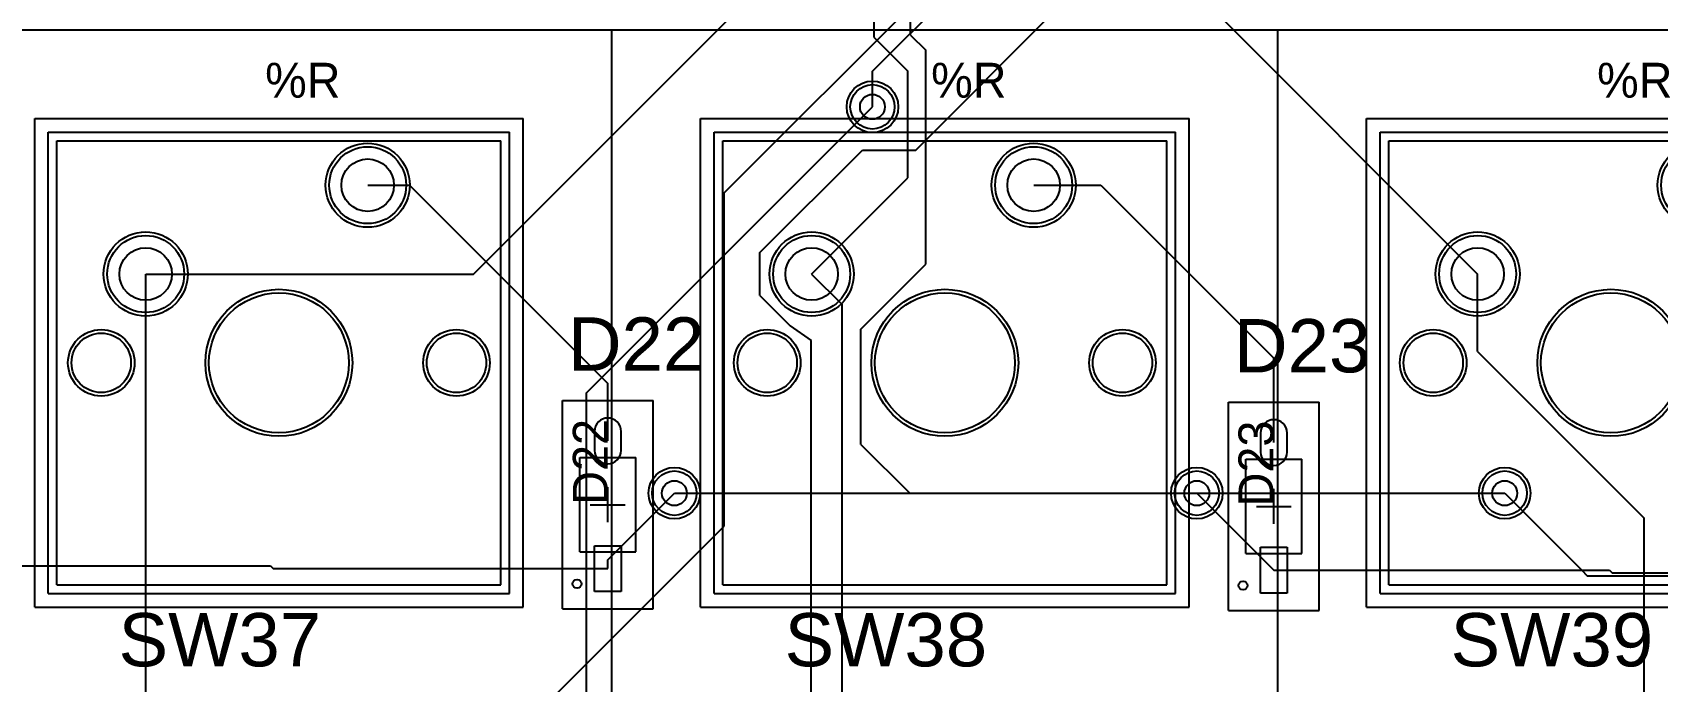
# Model space of a CAD drawing. Header units: millimetres. Extents: x 0 to 306, y 0 to 140.
# Drawn here: x 127.09 to 173.57, y 58.57 to 77.13 of the extents above; entities that cross this region are included whole.
import ezdxf

# ---------------------------------------------------------------- set-up
doc = ezdxf.new("R2010")
doc.units = ezdxf.units.MM
for name, color, linetype in [('BottomLayer', 5, 'Continuous'), ('BottomSolder', 6, 'Continuous'), ('Mechanical16', 56, 'Continuous'), ('Mechanical2', 216, 'Continuous'), ('Mechanical3', 76, 'Continuous'), ('Mechanical4', 56, 'Continuous'), ('Mechanical5', 56, 'Continuous'), ('Mechanical6', 56, 'Continuous'), ('MultiLayer', 9, 'Continuous'), ('PadHoleLayer', 156, 'Continuous'), ('TopLayer', 1, 'Continuous'), ('TopOverlay', 2, 'Continuous'), ('TopPaste', 8, 'Continuous'), ('TopSolder', 216, 'Continuous'), ('ViaHoleLayer', 16, 'Continuous')]:
    doc.layers.add(name, color=color, linetype=linetype)
doc.styles.add('Arial', font='arial.ttf', dxfattribs={"height": 0.2})

# ---------------------------------------------------------------- blocks, each defined once
blk = doc.blocks.new('SW_C______MX_1_00__PCB_47')
at = {"layer": 'BottomLayer'}
for centre, radius in [((0, 0), 1.1), ((-6.35, -2.54), 1.1), ((-2.54, -5.08), 2), ((-7.62, -5.08), 0.85), ((2.54, -5.08), 0.85)]:
    blk.add_circle(centre, radius, dxfattribs=at)
at = {"layer": 'BottomSolder'}
for centre, radius in [((0, 0), 1.202), ((-6.35, -2.54), 1.202), ((-2.54, -5.08), 2.102), ((-7.62, -5.08), 0.952), ((2.54, -5.08), 0.952)]:
    blk.add_circle(centre, radius, dxfattribs=at)
at = {"layer": 'Mechanical2'}
for p, q in [((-12.065, 4.445), (6.985, 4.445)), ((-12.065, -14.605), (-12.065, 4.445)), ((6.985, -14.605), (6.985, 4.445)), ((-12.065, -14.605), (6.985, -14.605))]:
    blk.add_line(p, q, dxfattribs=at)
at = {"layer": 'Mechanical4'}
for p, q in [((-9.14, -11.68), (-9.14, 1.52)), ((-9.14, 1.52), (4.06, 1.52)), ((4.06, -11.68), (4.06, 1.52)), ((-9.14, -11.68), (4.06, -11.68))]:
    blk.add_line(p, q, dxfattribs=at)
at = {"layer": 'Mechanical6'}
for p, q in [((-8.89, 1.27), (3.81, 1.27)), ((-8.89, -11.43), (-8.89, 1.27)), ((3.81, -11.43), (3.81, 1.27)), ((-8.89, -11.43), (3.81, -11.43))]:
    blk.add_line(p, q, dxfattribs=at)
at = {"layer": 'MultiLayer'}
for centre, radius in [((0, 0), 1.1), ((-6.35, -2.54), 1.1), ((-2.54, -5.08), 2), ((-7.62, -5.08), 0.85), ((2.54, -5.08), 0.85)]:
    blk.add_circle(centre, radius, dxfattribs=at)
at = {"layer": 'PadHoleLayer'}
for centre, radius in [((0, 0), 0.75), ((-6.35, -2.54), 0.75), ((-2.54, -5.08), 2), ((-7.62, -5.08), 0.85), ((2.54, -5.08), 0.85)]:
    blk.add_circle(centre, radius, dxfattribs=at)
at = {"layer": 'TopLayer'}
for centre, radius in [((0, 0), 1.1), ((-6.35, -2.54), 1.1), ((-2.54, -5.08), 2), ((-7.62, -5.08), 0.85), ((2.54, -5.08), 0.85)]:
    blk.add_circle(centre, radius, dxfattribs=at)
at = {"layer": 'TopOverlay'}
for p, q in [((-9.525, 1.905), (4.445, 1.905)), ((-9.525, -12.065), (-9.525, 1.905)), ((4.445, -12.065), (4.445, 1.905)), ((-9.525, -12.065), (4.445, -12.065))]:
    blk.add_line(p, q, dxfattribs=at)
at = {"layer": 'TopSolder'}
for centre, radius in [((0, 0), 1.202), ((-6.35, -2.54), 1.202), ((-2.54, -5.08), 2.102), ((-7.62, -5.08), 0.952), ((2.54, -5.08), 0.952)]:
    blk.add_circle(centre, radius, dxfattribs=at)
at = {"layer": 'Mechanical6'}
blk.add_text('%R', height=1, dxfattribs=at).set_placement((-2.933, 2.501))
blk = doc.blocks.new('SW_C______MX_1_00__PCB_48')
at = {"layer": 'BottomLayer'}
for centre, radius in [((0, 0), 1.1), ((-6.35, -2.54), 1.1), ((-2.54, -5.08), 2), ((-7.62, -5.08), 0.85), ((2.54, -5.08), 0.85)]:
    blk.add_circle(centre, radius, dxfattribs=at)
at = {"layer": 'BottomSolder'}
for centre, radius in [((0, 0), 1.202), ((-6.35, -2.54), 1.202), ((-2.54, -5.08), 2.102), ((-7.62, -5.08), 0.952), ((2.54, -5.08), 0.952)]:
    blk.add_circle(centre, radius, dxfattribs=at)
at = {"layer": 'Mechanical2'}
for p, q in [((-12.065, -14.605), (-12.065, 4.445)), ((-12.065, 4.445), (6.985, 4.445)), ((6.985, -14.605), (6.985, 4.445)), ((-12.065, -14.605), (6.985, -14.605))]:
    blk.add_line(p, q, dxfattribs=at)
at = {"layer": 'Mechanical4'}
for p, q in [((-9.14, 1.52), (4.06, 1.52)), ((-9.14, -11.68), (-9.14, 1.52)), ((4.06, -11.68), (4.06, 1.52)), ((-9.14, -11.68), (4.06, -11.68))]:
    blk.add_line(p, q, dxfattribs=at)
at = {"layer": 'Mechanical6'}
for p, q in [((-8.89, -11.43), (-8.89, 1.27)), ((-8.89, 1.27), (3.81, 1.27)), ((3.81, -11.43), (3.81, 1.27)), ((-8.89, -11.43), (3.81, -11.43))]:
    blk.add_line(p, q, dxfattribs=at)
at = {"layer": 'MultiLayer'}
for centre, radius in [((0, 0), 1.1), ((-6.35, -2.54), 1.1), ((-2.54, -5.08), 2), ((-7.62, -5.08), 0.85), ((2.54, -5.08), 0.85)]:
    blk.add_circle(centre, radius, dxfattribs=at)
at = {"layer": 'PadHoleLayer'}
for centre, radius in [((0, 0), 0.75), ((-6.35, -2.54), 0.75), ((-2.54, -5.08), 2), ((-7.62, -5.08), 0.85), ((2.54, -5.08), 0.85)]:
    blk.add_circle(centre, radius, dxfattribs=at)
at = {"layer": 'TopLayer'}
for centre, radius in [((0, 0), 1.1), ((-6.35, -2.54), 1.1), ((-2.54, -5.08), 2), ((-7.62, -5.08), 0.85), ((2.54, -5.08), 0.85)]:
    blk.add_circle(centre, radius, dxfattribs=at)
at = {"layer": 'TopOverlay'}
for p, q in [((-9.525, -12.065), (-9.525, 1.905)), ((-9.525, 1.905), (4.445, 1.905)), ((4.445, -12.065), (4.445, 1.905)), ((-9.525, -12.065), (4.445, -12.065))]:
    blk.add_line(p, q, dxfattribs=at)
at = {"layer": 'TopSolder'}
for centre, radius in [((0, 0), 1.202), ((-6.35, -2.54), 1.202), ((-2.54, -5.08), 2.102), ((-7.62, -5.08), 0.952), ((2.54, -5.08), 0.952)]:
    blk.add_circle(centre, radius, dxfattribs=at)
at = {"layer": 'Mechanical6'}
blk.add_text('%R', height=1, dxfattribs=at).set_placement((-2.933, 2.501))
blk = doc.blocks.new('SW_C______MX_1_00__PCB_49')
at = {"layer": 'BottomLayer'}
for centre, radius in [((0, 0), 1.1), ((-6.35, -2.54), 1.1), ((-2.54, -5.08), 2), ((-7.62, -5.08), 0.85), ((2.54, -5.08), 0.85)]:
    blk.add_circle(centre, radius, dxfattribs=at)
at = {"layer": 'BottomSolder'}
for centre, radius in [((0, 0), 1.202), ((-6.35, -2.54), 1.202), ((-2.54, -5.08), 2.102), ((-7.62, -5.08), 0.952), ((2.54, -5.08), 0.952)]:
    blk.add_circle(centre, radius, dxfattribs=at)
at = {"layer": 'Mechanical2'}
for p, q in [((-12.065, 4.445), (6.985, 4.445)), ((-12.065, -14.605), (-12.065, 4.445)), ((6.985, -14.605), (6.985, 4.445)), ((-12.065, -14.605), (6.985, -14.605))]:
    blk.add_line(p, q, dxfattribs=at)
at = {"layer": 'Mechanical4'}
for p, q in [((-9.14, -11.68), (-9.14, 1.52)), ((-9.14, 1.52), (4.06, 1.52)), ((4.06, -11.68), (4.06, 1.52)), ((-9.14, -11.68), (4.06, -11.68))]:
    blk.add_line(p, q, dxfattribs=at)
at = {"layer": 'Mechanical6'}
for p, q in [((-8.89, 1.27), (3.81, 1.27)), ((-8.89, -11.43), (-8.89, 1.27)), ((3.81, -11.43), (3.81, 1.27)), ((-8.89, -11.43), (3.81, -11.43))]:
    blk.add_line(p, q, dxfattribs=at)
at = {"layer": 'MultiLayer'}
for centre, radius in [((0, 0), 1.1), ((-6.35, -2.54), 1.1), ((-2.54, -5.08), 2), ((-7.62, -5.08), 0.85), ((2.54, -5.08), 0.85)]:
    blk.add_circle(centre, radius, dxfattribs=at)
at = {"layer": 'PadHoleLayer'}
for centre, radius in [((0, 0), 0.75), ((-6.35, -2.54), 0.75), ((-2.54, -5.08), 2), ((-7.62, -5.08), 0.85), ((2.54, -5.08), 0.85)]:
    blk.add_circle(centre, radius, dxfattribs=at)
at = {"layer": 'TopLayer'}
for centre, radius in [((0, 0), 1.1), ((-6.35, -2.54), 1.1), ((-2.54, -5.08), 2), ((-7.62, -5.08), 0.85), ((2.54, -5.08), 0.85)]:
    blk.add_circle(centre, radius, dxfattribs=at)
at = {"layer": 'TopOverlay'}
for p, q in [((-9.525, 1.905), (4.445, 1.905)), ((-9.525, -12.065), (-9.525, 1.905)), ((4.445, -12.065), (4.445, 1.905)), ((-9.525, -12.065), (4.445, -12.065))]:
    blk.add_line(p, q, dxfattribs=at)
at = {"layer": 'TopSolder'}
for centre, radius in [((0, 0), 1.202), ((-6.35, -2.54), 1.202), ((-2.54, -5.08), 2.102), ((-7.62, -5.08), 0.952), ((2.54, -5.08), 0.952)]:
    blk.add_circle(centre, radius, dxfattribs=at)
at = {"layer": 'Mechanical6'}
blk.add_text('%R', height=1, dxfattribs=at).set_placement((-2.933, 2.501))
blk = doc.blocks.new('FP_SOD_123_IPC_A_125')
at = {"layer": 'Mechanical16'}
for p, q in [((0, 0.5), (0, -0.5)), ((-0.5, 0), (0.5, 0))]:
    blk.add_line(p, q, dxfattribs=at)
at = {"layer": 'Mechanical2'}
for p, q in [((-1.35, 0.8), (1.35, 0.8)), ((-1.35, 0.8), (-1.35, -0.8)), ((1.35, 0.8), (1.35, -0.8)), ((-1.35, -0.8), (1.35, -0.8))]:
    blk.add_line(p, q, dxfattribs=at)
at = {"layer": 'Mechanical3'}
for p, q in [((-2.979, 1.3), (2.979, 1.3)), ((-2.979, 1.3), (-2.979, -1.3)), ((2.979, 1.3), (2.979, -1.3)), ((-2.979, -1.3), (2.979, -1.3))]:
    blk.add_line(p, q, dxfattribs=at)
at = {"layer": 'Mechanical5'}
for p, q in [((-2.979, 1.3), (2.979, 1.3)), ((-2.979, 1.3), (-2.979, -1.3)), ((2.979, 1.3), (2.979, -1.3)), ((-2.979, -1.3), (2.979, -1.3))]:
    blk.add_line(p, q, dxfattribs=at)
at = {"layer": 'TopLayer'}
for p, q in [((-2.479, 0.381), (-1.171, 0.381)), ((-2.479, -0.381), (-2.479, 0.381)), ((-1.171, 0.381), (-1.171, -0.381)), ((2.098, 0.381), (1.552, 0.381)), ((-1.171, -0.381), (-2.479, -0.381)), ((1.552, -0.381), (2.098, -0.381))]:
    blk.add_line(p, q, dxfattribs=at)
for centre, start, end in [((1.552, 0), 90, 270), ((2.098, 0), 270, 90)]:
    blk.add_arc(centre, 0.381, start, end, dxfattribs=at)
at = {"layer": 'TopOverlay'}
for p, q in [((-1.35, 0.8), (-1.35, 0.72)), ((-1.35, 0.8), (1.35, 0.8)), ((1.35, 0.8), (1.35, 0.72)), ((-1.35, -0.72), (-1.35, -0.8)), ((-1.35, -0.8), (1.35, -0.8)), ((1.35, -0.72), (1.35, -0.8))]:
    blk.add_line(p, q, dxfattribs=at)
blk.add_circle((-2.261, 0.881), 0.125, dxfattribs=at)
at = {"layer": 'TopPaste'}
for p, q in [((-2.479, 0.381), (-1.171, 0.381)), ((-2.479, -0.381), (-2.479, 0.381)), ((-1.171, 0.381), (-1.171, -0.381)), ((2.098, 0.381), (1.552, 0.381)), ((-1.171, -0.381), (-2.479, -0.381)), ((1.552, -0.381), (2.098, -0.381))]:
    blk.add_line(p, q, dxfattribs=at)
for centre, start, end in [((1.552, 0), 90, 270), ((2.098, 0), 270, 90)]:
    blk.add_arc(centre, 0.381, start, end, dxfattribs=at)
at = {"layer": 'TopSolder'}
for p, q in [((-2.479, 0.381), (-1.171, 0.381)), ((-2.479, -0.381), (-2.479, 0.381)), ((-1.171, 0.381), (-1.171, -0.381)), ((2.098, 0.381), (1.552, 0.381)), ((-1.171, -0.381), (-2.479, -0.381)), ((1.552, -0.381), (2.098, -0.381))]:
    blk.add_line(p, q, dxfattribs=at)
for centre, start, end in [((1.552, 0), 90, 270), ((2.098, 0), 270, 90)]:
    blk.add_arc(centre, 0.381, start, end, dxfattribs=at)
at = {"layer": 'Mechanical5'}
blk.add_text('D23', height=1, dxfattribs=at).set_placement((0, 0.011))
blk = doc.blocks.new('FP_SOD_123_IPC_A_126')
at = {"layer": 'Mechanical16'}
for p, q in [((0, 0.5), (0, -0.5)), ((-0.5, 0), (0.5, 0))]:
    blk.add_line(p, q, dxfattribs=at)
at = {"layer": 'Mechanical2'}
for p, q in [((-1.35, 0.8), (1.35, 0.8)), ((-1.35, 0.8), (-1.35, -0.8)), ((1.35, 0.8), (1.35, -0.8)), ((-1.35, -0.8), (1.35, -0.8))]:
    blk.add_line(p, q, dxfattribs=at)
at = {"layer": 'Mechanical3'}
for p, q in [((-2.979, 1.3), (2.979, 1.3)), ((-2.979, 1.3), (-2.979, -1.3)), ((2.979, 1.3), (2.979, -1.3)), ((-2.979, -1.3), (2.979, -1.3))]:
    blk.add_line(p, q, dxfattribs=at)
at = {"layer": 'Mechanical5'}
for p, q in [((-2.979, 1.3), (2.979, 1.3)), ((-2.979, 1.3), (-2.979, -1.3)), ((2.979, 1.3), (2.979, -1.3)), ((-2.979, -1.3), (2.979, -1.3))]:
    blk.add_line(p, q, dxfattribs=at)
at = {"layer": 'TopLayer'}
for p, q in [((-2.479, 0.381), (-1.171, 0.381)), ((-2.479, -0.381), (-2.479, 0.381)), ((-1.171, 0.381), (-1.171, -0.381)), ((2.098, 0.381), (1.552, 0.381)), ((-1.171, -0.381), (-2.479, -0.381)), ((1.552, -0.381), (2.098, -0.381))]:
    blk.add_line(p, q, dxfattribs=at)
for centre, start, end in [((1.552, 0), 90, 270), ((2.098, 0), 270, 90)]:
    blk.add_arc(centre, 0.381, start, end, dxfattribs=at)
at = {"layer": 'TopOverlay'}
for p, q in [((-1.35, 0.8), (-1.35, 0.72)), ((-1.35, 0.8), (1.35, 0.8)), ((1.35, 0.8), (1.35, 0.72)), ((-1.35, -0.72), (-1.35, -0.8)), ((-1.35, -0.8), (1.35, -0.8)), ((1.35, -0.72), (1.35, -0.8))]:
    blk.add_line(p, q, dxfattribs=at)
blk.add_circle((-2.261, 0.881), 0.125, dxfattribs=at)
at = {"layer": 'TopPaste'}
for p, q in [((-2.479, 0.381), (-1.171, 0.381)), ((-2.479, -0.381), (-2.479, 0.381)), ((-1.171, 0.381), (-1.171, -0.381)), ((2.098, 0.381), (1.552, 0.381)), ((-1.171, -0.381), (-2.479, -0.381)), ((1.552, -0.381), (2.098, -0.381))]:
    blk.add_line(p, q, dxfattribs=at)
for centre, start, end in [((1.552, 0), 90, 270), ((2.098, 0), 270, 90)]:
    blk.add_arc(centre, 0.381, start, end, dxfattribs=at)
at = {"layer": 'TopSolder'}
for p, q in [((-2.479, 0.381), (-1.171, 0.381)), ((-2.479, -0.381), (-2.479, 0.381)), ((-1.171, 0.381), (-1.171, -0.381)), ((2.098, 0.381), (1.552, 0.381)), ((-1.171, -0.381), (-2.479, -0.381)), ((1.552, -0.381), (2.098, -0.381))]:
    blk.add_line(p, q, dxfattribs=at)
for centre, start, end in [((1.552, 0), 90, 270), ((2.098, 0), 270, 90)]:
    blk.add_arc(centre, 0.381, start, end, dxfattribs=at)
at = {"layer": 'Mechanical5'}
blk.add_text('D22', height=1, dxfattribs=at).set_placement((0, 0))

msp = doc.modelspace()

# ---------------------------------------------------------------- linework, layer by layer
at = {"layer": 'BottomLayer'}
for p, q in [((152.205, 77.055), (152.205, 91.059)), ((151.163, 76.987), (151.163, 84.48)), ((139.702, 70.225), (150.249, 80.772)), ((151.163, 76.987), (152.129, 76.022)), ((152.205, 77.055), (152.637, 76.623)), ((152.637, 70.505), (152.637, 76.623)), ((152.129, 72.979), (152.129, 76.022)), ((142.934, 66.827), (151.113, 75.006)), ((149.374, 70.225), (152.129, 72.979)), ((130.325, 55.938), (130.325, 70.225)), ((130.325, 70.225), (139.702, 70.225)), ((150.782, 68.65), (152.637, 70.505)), ((168.423, 68.008), (168.423, 70.225)), ((150.782, 65.354), (150.782, 68.65)), ((168.423, 68.008), (173.185, 63.246)), ((142.934, 52.222), (142.934, 66.827)), ((150.782, 65.354), (152.179, 63.957)), ((145.448, 63.957), (152.179, 63.957)), ((152.179, 63.957), (160.391, 63.957)), ((160.391, 63.957), (169.197, 63.957)), ((173.185, 51.176), (173.185, 63.246))]:
    msp.add_line(p, q, dxfattribs=at)
for centre in [(151.113, 75.006), (145.448, 63.957), (160.391, 63.957), (169.197, 63.957)]:
    msp.add_circle(centre, 0.635, dxfattribs=at)
at = {"layer": 'BottomSolder'}
for centre in [(151.113, 75.006), (145.448, 63.957), (160.391, 63.957), (169.197, 63.957)]:
    msp.add_circle(centre, 0.737, dxfattribs=at)
at = {"layer": 'TopLayer'}
for p, q in [((146.871, 72.542), (155.227, 80.899)), ((151.113, 76.022), (155.735, 80.645)), ((158.899, 79.749), (168.423, 70.225)), ((152.35, 73.769), (156.396, 77.815)), ((151.113, 75.006), (151.113, 76.022)), ((147.893, 70.838), (150.824, 73.769)), ((150.824, 73.769), (152.35, 73.769)), ((136.675, 72.765), (137.869, 72.765)), ((137.869, 72.765), (143.543, 67.091)), ((146.871, 63.017), (146.871, 72.542)), ((155.724, 72.765), (157.647, 72.765)), ((157.647, 72.765), (162.593, 67.818)), ((147.893, 69.611), (147.893, 70.838)), ((149.374, 70.225), (150.249, 69.35)), ((147.893, 69.611), (148.761, 68.744)), ((150.249, 55.063), (150.249, 69.35)), ((148.761, 68.744), (149.36, 68.326)), ((149.36, 44.653), (149.36, 68.326)), ((162.593, 65.405), (162.593, 67.818)), ((143.543, 65.452), (143.543, 67.091)), ((143.543, 62.052), (145.448, 63.957)), ((160.391, 63.957), (162.593, 61.755)), ((169.197, 63.957), (171.4, 61.755)), ((139.937, 56.083), (146.871, 63.017)), ((124.366, 61.882), (133.891, 61.882)), ((133.891, 61.882), (133.971, 61.802)), ((143.543, 61.802), (143.543, 62.052)), ((133.971, 61.802), (143.543, 61.802)), ((162.593, 61.755), (171.4, 61.755)), ((171.4, 61.755), (171.56, 61.595)), ((171.4, 61.755), (172.195, 61.755)), ((171.56, 61.595), (210.298, 61.595)), ((172.195, 61.755), (172.275, 61.675)), ((172.275, 61.675), (181.897, 61.675))]:
    msp.add_line(p, q, dxfattribs=at)
for centre in [(151.113, 75.006), (145.448, 63.957), (160.391, 63.957), (169.197, 63.957)]:
    msp.add_circle(centre, 0.635, dxfattribs=at)
at = {"layer": 'TopSolder'}
for centre in [(151.113, 75.006), (145.448, 63.957), (160.391, 63.957), (169.197, 63.957)]:
    msp.add_circle(centre, 0.737, dxfattribs=at)
at = {"layer": 'ViaHoleLayer'}
for centre in [(151.113, 75.006), (145.448, 63.957), (160.391, 63.957), (169.197, 63.957)]:
    msp.add_circle(centre, 0.356, dxfattribs=at)

# ---------------------------------------------------------------- block references
for name, p in [('SW_C______MX_1_00__PCB_49', (136.675, 72.765)), ('SW_C______MX_1_00__PCB_48', (155.724, 72.765)), ('SW_C______MX_1_00__PCB_47', (174.773, 72.765))]:
    msp.add_blockref(name, p)
at = {"rotation": 90}
for name, p in [('FP_SOD_123_IPC_A_126', (143.543, 63.627)), ('FP_SOD_123_IPC_A_125', (162.593, 63.58))]:
    msp.add_blockref(name, p, dxfattribs=at)

# ---------------------------------------------------------------- texts
at = {"layer": 'TopOverlay', "style": 'Arial'}
for s, p in [('D22', (142.4, 67.462)), ('D23', (161.45, 67.412)), ('SW37', (129.548, 59.004)), ('SW38', (148.598, 59.004)), ('SW39', (167.648, 59.004))]:
    msp.add_text(s, height=1.524, dxfattribs=at).set_placement(p)

doc.saveas('drawing.dxf')
